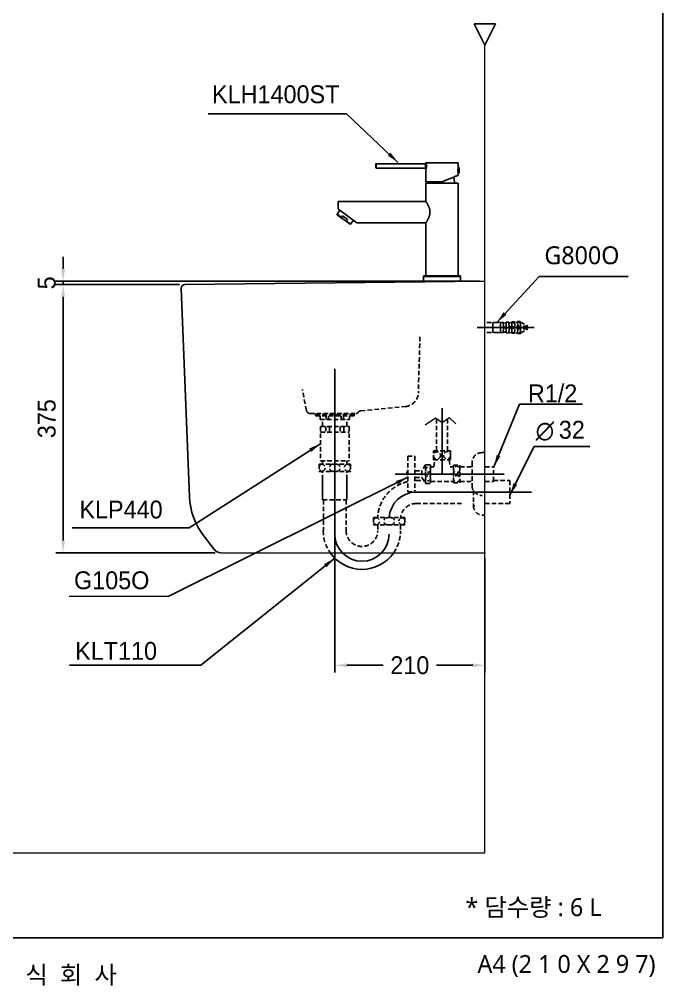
# Model space of a CAD drawing. Header units: millimetres. Extents: x 0 to 1800, y -67 to 2530.
# Drawn here: x 900 to 1800, y -67 to 1285 of the extents above; entities that cross this region are included whole.
import ezdxf
from ezdxf.enums import TextEntityAlignment as Align
from ezdxf.lldxf.tags import DXFTag

# ---------------------------------------------------------------- set-up
doc = ezdxf.new("R2010")
doc.units = ezdxf.units.MM
doc.linetypes.add('DASHED2', pattern=[9.525, 6.35, -3.175])
doc.layers.get('Defpoints').update_dxf_attribs({"color": 1})
for name, color, linetype in [('61', 7, 'Continuous'), ('TEXT', 7, 'Continuous'), ('내부선 및 부속', 4, 'Continuous'), ('도각라인', 7, 'Continuous'), ('외형선', 3, 'Continuous'), ('점선', 6, 'DASHED2'), ('중심선', 1, 'DASHED'), ('치수선', 7, 'Continuous')]:
    doc.layers.add(name, color=color, linetype=linetype)
doc.styles.add('140911', font='HBATANG.TTF')
doc.styles.add('____', font='')
doc.styles.add('맑은고딕_치수', font='malgun.ttf', dxfattribs={"height": 25})
doc.styles.add('맑은고딕_통일', font='malgun.ttf', dxfattribs={"height": 25})
doc.styles.add('타이틀', font='H2GTRM.TTF', dxfattribs={"height": 25})
doc.styles.get('____').set_extended_font_data('굴림')
tags = doc.linetypes.add('DASHED', pattern=[25.72, 12.86, -12.86]).pattern_tags.tags
tags[6:7] = [DXFTag(74, 4), DXFTag(75, 0), DXFTag(340, '0'), DXFTag(46, 0.0), DXFTag(50, 0.0), DXFTag(44, 0.0), DXFTag(45, 0.0)]
tags[4:5] = [DXFTag(74, 4), DXFTag(75, 0), DXFTag(340, '0'), DXFTag(46, 0.0), DXFTag(50, 0.0), DXFTag(44, 0.0), DXFTag(45, 0.0)]
doc.dimstyles.new('MSADIM', dxfattribs={"dimtxt": 33, "dimasz": 17, "dimexe": 10, "dimexo": 7.5, "dimgap": 10, "dimtad": 0, "dimtih": 1, "dimtoh": 1, "dimdec": 0, "dimzin": 1, "dimdsep": 46, "dimtxsty": '____', "dimcen": 11.25, "dimadec": 0, "dimazin": 0, "dimtfac": 1, "dimtdec": 0, "dimtix": 1, "dimtmove": 0, "dimatfit": 3, "dimfxl": 0, "dimtolj": 1, "dimtzin": 1, "dimarcsym": 0})

# ---------------------------------------------------------------- blocks, each defined once
blk = doc.blocks.new('*D1')
at = {"layer": 'Defpoints', "color": 0}
for p in [(961.2, 913.9), (1131.5, 913.9), (1181.3, 538.9)]:
    blk.add_point(p, dxfattribs=at)
at = {"layer": '치수선', "color": 0, "lineweight": -2}
for p, q in [((1124, 913.9), (951.2, 913.9)), ((961.2, 555.9), (961.2, 896.9)), ((1173.8, 538.9), (951.2, 538.9))]:
    blk.add_line(p, q, dxfattribs=at)
at = {"layer": '치수선', "color": 0}
for points in [[(958.4, 896.9), (964, 896.9), (961.2, 913.9)], [(958.4, 555.9), (964, 555.9), (961.2, 538.9)]]:
    blk.add_solid(points, dxfattribs=at)
at = {"layer": '치수선', "color": 0, "insert": (938.4, 726.4), "char_height": 25, "attachment_point": 5, "rotation": 90, "style": '____'}
blk.add_mtext('\\A1;375', dxfattribs=at)
blk = doc.blocks.new('*D2')
at = {"layer": 'Defpoints', "color": 0}
for p in [(961.2, 918.9), (1131.5, 913.9), (1551.3, 918.9)]:
    blk.add_point(p, dxfattribs=at)
at = {"layer": '치수선', "color": 0, "lineweight": -2}
for p, q in [((961.2, 935.9), (961.2, 952.9)), ((1543.8, 918.9), (951.2, 918.9)), ((1124, 913.9), (951.2, 913.9)), ((961.2, 913.9), (961.2, 918.9)), ((961.2, 896.9), (961.2, 879.9))]:
    blk.add_line(p, q, dxfattribs=at)
at = {"layer": '치수선', "color": 0}
for points in [[(958.4, 935.9), (964, 935.9), (961.2, 918.9)], [(958.4, 896.9), (964, 896.9), (961.2, 913.9)]]:
    blk.add_solid(points, dxfattribs=at)
at = {"layer": '치수선', "color": 0, "insert": (938.4, 916.4), "char_height": 25, "attachment_point": 5, "rotation": 90, "style": '____'}
blk.add_mtext('\\A1;5', dxfattribs=at)
blk = doc.blocks.new('*D9')
at = {"color": 0, "lineweight": -2}
for p, q in [((1341.3, 605.2), (1341.3, 371.3)), ((1551.3, 531.4), (1551.3, 371.3)), ((1358.3, 381.3), (1409, 381.3)), ((1534.3, 381.3), (1483.5, 381.3))]:
    blk.add_line(p, q, dxfattribs=at)
at = {"color": 0}
for points in [[(1358.3, 384.1), (1358.3, 378.5), (1341.3, 381.3)], [(1534.3, 384.1), (1534.3, 378.5), (1551.3, 381.3)]]:
    blk.add_solid(points, dxfattribs=at)
at = {"layer": 'Defpoints', "color": 0}
for p in [(1341.3, 612.7), (1551.3, 538.9), (1551.3, 381.3)]:
    blk.add_point(p, dxfattribs=at)
at = {"color": 0, "insert": (1446.3, 381.3), "char_height": 25, "attachment_point": 5, "style": '____'}
blk.add_mtext('\\A1;210', dxfattribs=at)

msp = doc.modelspace()

# ---------------------------------------------------------------- linework, layer by layer
at = {"layer": '61', "linetype": 'Continuous', "lineweight": 18}
msp.add_point((1551.3, 538.9), dxfattribs=at)
at = {"layer": '내부선 및 부속', "lineweight": -3}
for p, q in [((1398.6, 1082.6), (1398.6, 1080.1)), ((1399.1, 1083.1), (1399.1, 1080.1)), ((1399.1, 1083.1), (1467.6, 1083.1)), ((1513.9, 1083.9), (1513.9, 1078.2)), ((1398.6, 1080.1), (1398.6, 1077.6)), ((1399.1, 1080.1), (1399.1, 1077.1)), ((1467.6, 1077.1), (1399.1, 1077.1)), ((1468.8, 1057.8), (1468.7, 1075.9)), ((1468.7, 1075.9), (1468.7, 1075.9)), ((1513.8, 1072.1), (1513.6, 1072.1)), ((1513.7, 1075.7), (1513.8, 1075.7)), ((1513.8, 1069.5), (1513.8, 1078.2)), ((1513.8, 1069.6), (1513.8, 1066.8)), ((1514.8, 1069.5), (1513.8, 1069.5)), ((1513.8, 1069.5), (1514.8, 1069.5)), ((1513.9, 1078.2), (1514.8, 1078.2)), ((1514.8, 1069.5), (1514.8, 1078.2)), ((1468.8, 1055.8), (1513.8, 1055.8)), ((1468.8, 1055.8), (1468.8, 1030.3)), ((1508.9, 1056), (1508.9, 1056)), ((1513.8, 1055.8), (1513.8, 926.4)), ((1346, 1020.8), (1346, 1030.3)), ((1346, 1030.3), (1347, 1030.3)), ((1347, 1030.3), (1468.8, 1030.3)), ((1344.5, 1012.5), (1348.6, 1017.9)), ((1372.3, 1000.3), (1346.8, 1019.2)), ((1344.6, 1011.8), (1344.5, 1012.5)), ((1350.6, 1008), (1344.5, 1012.5)), ((1344.6, 1011.8), (1351.6, 1006.6)), ((1352.1, 1010), (1350.6, 1008)), ((1355.8, 1003.5), (1351.6, 1006.6)), ((1358.9, 1004.9), (1352.1, 1010)), ((1355.8, 1003.5), (1362.8, 998.3)), ((1358.9, 1004.9), (1357.4, 1002.9)), ((1363.5, 998.4), (1357.4, 1002.9)), ((1363.5, 998.4), (1367.5, 1003.9)), ((1363.5, 998.4), (1362.8, 998.3)), ((1372.3, 1000.3), (1374, 1000.3)), ((1468.8, 1000.3), (1373.8, 1000.3)), ((1468.8, 926.4), (1468.8, 1000.4)), ((1465.3, 925.3), (1465.3, 917.8)), ((1517.3, 925.3), (1465.3, 925.3)), ((1516.3, 926.3), (1466.3, 926.3)), ((1517.3, 925.3), (1517.3, 918.5))]:
    msp.add_line(p, q, dxfattribs=at)
at = {"layer": '내부선 및 부속'}
msp.add_line((1513.2, 1084.5), (1469.2, 1084.5), dxfattribs=at)
at = {"layer": '내부선 및 부속', "lineweight": -3}
for centre, radius, start, end in [((1399.1, 1082.6), 0.5, 90, 180), ((1399.1, 1077.6), 0.5, 180, 270), ((1502, 1055.7), 28.4, 175.7529, 179.7977), ((1466.3, 925.3), 1, 90, 180), ((1468.5, 927.3), 1, 270, 284.4784)]:
    msp.add_arc(centre, radius, start, end, dxfattribs=at)
at = {"layer": '내부선 및 부속'}
for centre, radius, start, end in [((1467.4, 1075.9), 1.23, 0.8114, 81.1264), ((1379.3, 569.7), 54.1, 214.7873, 325.2127)]:
    msp.add_arc(centre, radius, start, end, dxfattribs=at)
at = {"layer": '내부선 및 부속', "lineweight": -3, "extrusion": (0, 0, -1)}
for centre, radius, start, end in [((-1480.5, 1055.7), 28.4, 162.2974, 179.4652), ((-1514, 927.3), 1, 270, 284.4788), ((-1516.3, 925.3), 1, 90, 180)]:
    msp.add_arc(centre, radius, start, end, dxfattribs=at)
for major_axis, start_param, end_param in [((-19.2, 0), 2.912682, 3.141593), ((19.2, 0), 0, 0.228911)]:
    msp.add_ellipse((1496.1, 1073.8), major_axis=major_axis, ratio=0.999887, start_param=start_param, end_param=end_param, dxfattribs=at)
at = {"layer": '내부선 및 부속', "lineweight": -3}
for points, weights in [([(1468.6, 1083.9), (1468.4, 1083.4), (1468, 1083.1), (1467.5, 1083.1)], [0.955156664612, 0.862454570136, 0.877403186498, 1.0000025137]), ([(1468.6, 1084), (1468.6, 1084), (1468.6, 1083.9), (1468.6, 1083.9)], [1.00001310391, 0.982984306088, 0.968032165351, 0.9551566817])]:
    msp.add_rational_spline(points, weights, degree=3, dxfattribs=at)
for points, knots in [([(1467.6, 1083.1), (1467.6, 1083.1), (1467.6, 1083.1), (1467.6, 1083.1), (1467.6, 1083.1), (1467.6, 1083.1), (1467.6, 1083.1), (1467.6, 1083.1), (1467.6, 1083.1), (1467.7, 1083.1), (1467.7, 1083.1), (1467.7, 1083.1), (1467.7, 1083.1), (1467.7, 1083.1), (1467.7, 1083.1), (1467.7, 1083.1), (1467.7, 1083.1), (1467.7, 1083.1), (1467.7, 1083.1), (1467.7, 1083.1), (1467.7, 1083.1), (1467.7, 1083.1), (1467.7, 1083.1), (1467.7, 1083.1), (1467.7, 1083), (1467.7, 1083), (1467.7, 1083), (1467.8, 1083), (1467.8, 1083), (1467.8, 1082.9), (1467.8, 1082.9), (1467.8, 1082.9), (1467.8, 1082.9), (1467.8, 1082.9), (1467.8, 1082.8), (1467.8, 1082.8), (1467.8, 1082.8), (1467.8, 1082.8)], [-0.209397, -0.209397, -0.209397, -0.209397, 0, 0, 0, 0.002393, 0.018705, 0.034194, 0.04886, 0.062703, 0.075723, 0.08792, 0.099294, 0.109845, 0.119573, 0.128478, 0.13656, 0.143819, 0.150255, 0.155868, 0.182678, 0.239411, 0.326063, 0.442631, 0.495861, 0.546574, 0.594773, 0.640459, 0.683634, 0.724301, 0.761364, 0.7992, 0.837808, 0.877192, 0.91735, 0.958286, 1, 1, 1, 1]), ([(1467.8, 1082.8), (1467.8, 1082.8), (1467.8, 1082.8), (1467.8, 1082.8), (1467.9, 1082.8), (1467.9, 1082.7), (1467.9, 1082.7), (1467.9, 1082.7), (1467.9, 1082.7), (1467.9, 1082.7), (1467.9, 1082.7), (1467.9, 1082.6), (1467.9, 1082.6), (1467.9, 1082.6), (1467.9, 1082.6), (1467.9, 1082.6), (1467.9, 1082.6), (1467.9, 1082.5), (1467.9, 1082.5), (1468, 1082.5), (1468, 1082.5), (1468, 1082.5), (1468, 1082.5), (1468, 1082.4), (1468, 1082.4), (1468, 1082.4), (1468, 1082.4), (1468, 1082.4), (1468, 1082.3), (1468, 1082.3), (1468, 1082.3), (1468, 1082.3), (1468, 1082.3), (1468, 1082.3), (1468.1, 1082.2), (1468.1, 1082.2), (1468.1, 1082.2), (1468.1, 1082.1), (1468.1, 1082.1), (1468.1, 1082), (1468.1, 1081.9), (1468.2, 1081.9), (1468.2, 1081.8), (1468.2, 1081.7), (1468.2, 1081.7), (1468.2, 1081.6), (1468.2, 1081.5), (1468.3, 1081.4), (1468.3, 1081.4), (1468.3, 1081.2), (1468.3, 1081.1), (1468.3, 1081), (1468.4, 1080.8), (1468.4, 1080.7), (1468.4, 1080.5), (1468.4, 1080.4), (1468.4, 1080.3), (1468.4, 1080.1), (1468.4, 1079.9), (1468.4, 1079.7), (1468.4, 1079.4), (1468.4, 1079.1), (1468.3, 1078.8), (1468.3, 1078.6), (1468.2, 1078.4), (1468.2, 1078.2), (1468.1, 1078.1), (1468.1, 1077.9), (1468.1, 1077.8), (1468, 1077.7), (1468, 1077.7), (1468, 1077.6), (1467.9, 1077.5), (1467.9, 1077.5), (1467.9, 1077.5), (1467.9, 1077.4), (1467.9, 1077.4), (1467.9, 1077.4), (1467.8, 1077.4), (1467.8, 1077.3), (1467.8, 1077.3), (1467.8, 1077.3), (1467.8, 1077.3), (1467.8, 1077.3), (1467.8, 1077.3), (1467.8, 1077.3), (1467.8, 1077.3), (1467.8, 1077.3), (1467.8, 1077.3), (1467.8, 1077.3), (1467.8, 1077.3), (1467.8, 1077.3), (1467.8, 1077.3), (1467.8, 1077.3), (1467.8, 1077.3), (1467.8, 1077.3), (1467.8, 1077.3), (1467.8, 1077.3), (1467.8, 1077.3), (1467.8, 1077.2), (1467.8, 1077.2), (1467.8, 1077.2), (1467.8, 1077.2), (1467.8, 1077.2), (1467.8, 1077.2), (1467.8, 1077.2), (1467.7, 1077.2), (1467.7, 1077.2), (1467.7, 1077.2), (1467.7, 1077.2), (1467.7, 1077.2), (1467.7, 1077.2), (1467.7, 1077.2), (1467.7, 1077.2), (1467.7, 1077.2), (1467.7, 1077.2), (1467.7, 1077.2), (1467.7, 1077.2), (1467.7, 1077.2), (1467.7, 1077.2), (1467.7, 1077.2), (1467.7, 1077.2), (1467.7, 1077.2), (1467.7, 1077.2), (1467.7, 1077.2), (1467.7, 1077.2), (1467.7, 1077.2), (1467.7, 1077.2)], [0, 0, 0, 0, 0.003821, 0.007642, 0.011463, 0.015284, 0.019106, 0.022929, 0.026751, 0.030574, 0.034397, 0.038221, 0.042045, 0.045869, 0.049693, 0.053518, 0.057343, 0.061169, 0.064995, 0.068821, 0.072648, 0.076474, 0.080302, 0.084129, 0.087957, 0.091785, 0.095614, 0.099442, 0.103272, 0.107101, 0.110931, 0.114761, 0.118592, 0.122423, 0.126254, 0.130085, 0.133917, 0.14478, 0.155666, 0.166576, 0.177509, 0.188466, 0.199448, 0.210455, 0.221487, 0.232545, 0.243629, 0.254739, 0.265875, 0.28557, 0.304959, 0.324047, 0.342838, 0.361336, 0.379548, 0.397476, 0.415127, 0.432506, 0.464115, 0.495808, 0.527618, 0.56918, 0.612842, 0.65866, 0.680764, 0.704971, 0.731284, 0.759706, 0.790239, 0.806154, 0.821057, 0.834946, 0.847821, 0.859684, 0.870532, 0.880368, 0.889189, 0.896998, 0.903792, 0.909574, 0.914341, 0.918095, 0.920836, 0.922563, 0.923277, 0.925206, 0.92713, 0.929049, 0.930964, 0.932873, 0.934777, 0.936676, 0.938571, 0.94046, 0.942344, 0.944224, 0.946098, 0.947968, 0.949832, 0.951692, 0.953546, 0.955396, 0.95724, 0.95908, 0.960914, 0.962744, 0.964569, 0.966388, 0.968203, 0.970013, 0.971818, 0.973618, 0.975412, 0.977202, 0.978987, 0.980767, 0.982542, 0.984312, 0.986077, 0.987838, 0.989593, 0.991343, 0.993088, 0.994829, 0.996564, 0.998294, 1, 1, 1, 1]), ([(1469.2, 1084.5), (1469.1, 1084.5), (1469.1, 1084.5), (1469.1, 1084.5), (1469.1, 1084.5), (1469, 1084.4), (1468.8, 1084.3), (1468.7, 1084.2), (1468.6, 1084.1), (1468.6, 1084)], [-0.074984, -0.074984, -0.074984, -0.074984, 0, 0, 0, 0.191666, 0.54292, 0.894174, 1, 1, 1, 1]), ([(1469, 1083.9), (1469, 1083.9), (1469, 1083.9), (1469, 1083.9), (1469, 1083.9), (1469, 1083.9), (1469, 1083.9), (1469, 1083.9), (1469, 1083.9), (1469, 1083.9), (1469, 1083.9), (1468.9, 1083.9), (1468.9, 1083.9), (1468.9, 1084), (1468.9, 1084), (1468.9, 1084), (1468.9, 1084), (1468.9, 1084), (1468.9, 1084), (1468.9, 1084), (1468.9, 1084), (1468.9, 1084), (1468.9, 1084), (1468.9, 1084), (1468.9, 1084), (1468.9, 1084), (1468.9, 1084), (1468.9, 1084), (1468.8, 1084), (1468.8, 1084), (1468.8, 1084), (1468.8, 1084), (1468.8, 1084), (1468.8, 1084), (1468.8, 1084), (1468.8, 1084), (1468.8, 1084), (1468.8, 1084), (1468.8, 1084), (1468.8, 1084), (1468.8, 1084), (1468.8, 1084), (1468.8, 1084)], [0, 0, 0, 0, 0.023127, 0.046347, 0.06966, 0.093066, 0.116565, 0.140157, 0.163843, 0.187622, 0.211494, 0.235461, 0.259521, 0.283676, 0.307926, 0.332271, 0.356712, 0.381248, 0.405881, 0.43061, 0.455436, 0.48036, 0.505382, 0.530502, 0.555721, 0.58104, 0.606458, 0.631976, 0.657595, 0.683315, 0.709137, 0.73506, 0.761086, 0.787215, 0.813448, 0.839784, 0.866224, 0.892769, 0.919418, 0.946173, 0.973033, 1, 1, 1, 1]), ([(1468.8, 1075.9), (1468.8, 1075.9), (1468.8, 1075.9), (1468.8, 1075.9), (1468.8, 1075.9), (1468.8, 1075.9), (1468.8, 1075.9), (1468.8, 1075.9), (1468.8, 1075.9), (1468.8, 1076), (1468.8, 1076), (1468.8, 1076), (1468.8, 1076), (1468.8, 1076), (1468.8, 1076), (1468.8, 1076), (1468.9, 1076), (1468.9, 1076), (1468.9, 1076), (1468.9, 1076), (1468.9, 1076), (1468.9, 1076), (1468.9, 1076), (1468.9, 1076), (1468.9, 1076), (1468.9, 1076), (1468.9, 1076), (1468.9, 1076), (1468.9, 1076), (1468.9, 1076), (1468.9, 1076), (1468.9, 1076), (1468.9, 1076), (1468.9, 1076), (1468.9, 1076), (1468.9, 1076.1), (1468.9, 1076.1), (1468.9, 1076.1), (1468.9, 1076.1), (1468.9, 1076.1), (1468.9, 1076.1), (1469, 1076.1), (1469, 1076.1), (1469, 1076.1), (1469, 1076.1), (1469, 1076.1), (1469, 1076.1), (1469, 1076.2), (1469, 1076.2), (1469, 1076.2), (1469, 1076.2), (1469, 1076.3), (1469.1, 1076.5), (1469.2, 1076.6), (1469.2, 1076.8), (1469.3, 1077.1), (1469.3, 1077.3), (1469.4, 1077.6), (1469.4, 1077.9), (1469.5, 1078.3), (1469.5, 1078.7), (1469.5, 1079.2), (1469.6, 1079.6), (1469.6, 1080.1), (1469.5, 1080.5), (1469.5, 1080.9), (1469.5, 1081.3), (1469.5, 1081.6), (1469.4, 1081.9), (1469.4, 1082.2), (1469.3, 1082.5), (1469.3, 1082.8), (1469.3, 1083), (1469.2, 1083.1), (1469.2, 1083.1), (1469.2, 1083.2), (1469.2, 1083.2), (1469.2, 1083.3), (1469.2, 1083.3), (1469.2, 1083.4), (1469.2, 1083.4), (1469.1, 1083.4), (1469.1, 1083.5), (1469.1, 1083.5), (1469.1, 1083.6), (1469.1, 1083.6), (1469.1, 1083.6), (1469.1, 1083.7), (1469.1, 1083.7), (1469.1, 1083.7), (1469, 1083.8), (1469, 1083.8), (1469, 1083.8), (1469, 1083.9), (1469, 1083.9)], [-0.000001, -0.000001, -0.000001, -0.000001, 0, 0, 0, 0.002658, 0.005314, 0.007968, 0.010619, 0.013269, 0.015916, 0.018562, 0.021206, 0.023848, 0.02649, 0.029129, 0.031768, 0.034406, 0.037042, 0.039678, 0.042314, 0.044949, 0.047583, 0.050218, 0.052852, 0.055486, 0.058121, 0.060756, 0.063391, 0.066027, 0.068664, 0.071301, 0.073939, 0.076579, 0.07922, 0.081862, 0.084506, 0.087151, 0.089798, 0.092447, 0.095098, 0.097751, 0.100407, 0.103065, 0.105725, 0.108388, 0.111054, 0.113723, 0.116395, 0.11907, 0.121749, 0.152939, 0.184005, 0.215157, 0.246605, 0.278292, 0.3098, 0.341343, 0.373138, 0.415702, 0.457931, 0.500353, 0.543038, 0.585266, 0.627561, 0.659344, 0.690857, 0.72231, 0.753911, 0.785189, 0.816248, 0.847291, 0.87852, 0.884373, 0.89021, 0.896033, 0.901844, 0.907642, 0.913431, 0.919211, 0.924983, 0.93075, 0.936512, 0.942271, 0.948028, 0.953785, 0.959543, 0.965303, 0.971068, 0.976838, 0.982614, 0.988399, 0.994194, 1, 1, 1, 1]), ([(1513.2, 1084.5), (1513.3, 1084.5), (1513.4, 1084.5), (1513.6, 1084.4), (1513.7, 1084.3), (1513.8, 1084.2), (1513.8, 1084.1), (1513.8, 1084), (1513.8, 1083.9)], [0, 0, 0, 0, 0.239274, 0.368404, 0.500176, 0.631917, 0.760967, 1, 1, 1, 1]), ([(1467.7, 1077.2), (1467.7, 1077.2), (1467.7, 1077.2), (1467.7, 1077.2), (1467.7, 1077.2), (1467.7, 1077.2), (1467.7, 1077.2), (1467.7, 1077.2), (1467.7, 1077.2), (1467.7, 1077.2), (1467.7, 1077.2), (1467.7, 1077.2), (1467.7, 1077.2), (1467.7, 1077.2), (1467.7, 1077.2), (1467.7, 1077.2), (1467.7, 1077.2), (1467.7, 1077.2), (1467.7, 1077.1), (1467.7, 1077.1), (1467.7, 1077.1), (1467.7, 1077.1), (1467.6, 1077.1), (1467.6, 1077.1), (1467.6, 1077.1), (1467.6, 1077.1), (1467.6, 1077.1), (1467.6, 1077.1), (1467.6, 1077.1), (1467.6, 1077.1), (1467.6, 1077.1), (1467.6, 1077.1), (1467.6, 1077.1), (1467.6, 1077.1), (1467.6, 1077.1), (1467.6, 1077.1), (1467.6, 1077.1), (1467.6, 1077.1), (1467.6, 1077.1), (1467.6, 1077.1)], [0, 0, 0, 0, 0.000343, 0.029579, 0.058732, 0.087799, 0.116783, 0.145683, 0.174499, 0.203231, 0.231879, 0.260443, 0.288923, 0.317319, 0.345631, 0.373859, 0.402003, 0.430064, 0.45804, 0.485933, 0.513742, 0.541467, 0.569109, 0.596666, 0.624141, 0.651531, 0.678838, 0.706061, 0.7332, 0.760256, 0.787228, 0.814117, 0.840922, 0.867644, 0.894282, 0.920836, 0.947308, 0.973696, 1, 1, 1, 1]), ([(1513.8, 1076.8), (1513.8, 1076.8), (1513.8, 1076.7), (1513.8, 1076.6), (1513.8, 1076.6), (1513.7, 1076.5), (1513.7, 1076.5), (1513.7, 1076.5), (1513.7, 1076.4), (1513.7, 1076.2), (1513.7, 1076), (1513.7, 1075.8), (1513.7, 1075.7), (1513.6, 1075.6), (1513.6, 1075.5), (1513.6, 1075.5), (1513.6, 1075.3), (1513.6, 1075.1), (1513.6, 1074.9), (1513.6, 1074.8), (1513.6, 1074.7), (1513.6, 1074.6), (1513.6, 1074.6), (1513.6, 1074.6), (1513.6, 1074.4), (1513.6, 1074.2), (1513.6, 1074), (1513.6, 1073.7), (1513.6, 1073.6), (1513.6, 1073.5), (1513.6, 1073.5), (1513.6, 1073.4), (1513.6, 1073.3), (1513.6, 1073.2), (1513.6, 1073.1), (1513.6, 1072.9), (1513.6, 1072.6), (1513.6, 1072.5), (1513.6, 1072.4), (1513.6, 1072.3), (1513.6, 1072.3), (1513.6, 1072.1), (1513.6, 1072), (1513.6, 1071.8), (1513.6, 1071.6), (1513.7, 1071.6), (1513.7, 1071.5), (1513.7, 1071.5), (1513.7, 1071.5), (1513.7, 1071.4), (1513.7, 1071.3), (1513.7, 1071.1), (1513.7, 1071), (1513.7, 1070.9), (1513.7, 1070.8), (1513.7, 1070.8), (1513.7, 1070.8), (1513.7, 1070.8), (1513.7, 1070.7), (1513.7, 1070.7), (1513.8, 1070.7), (1513.8, 1070.6), (1513.8, 1070.5), (1513.8, 1070.5), (1513.8, 1070.5), (1513.8, 1070.5), (1513.8, 1070.5), (1513.8, 1070.4), (1513.8, 1070.4), (1513.8, 1070.4)], [0, 0, 0, 0, 0.034606, 0.034606, 0.053171, 0.062454, 0.062454, 0.071736, 0.071736, 0.108867, 0.145997, 0.183128, 0.183128, 0.201693, 0.201693, 0.220258, 0.220258, 0.257389, 0.29452, 0.29452, 0.313085, 0.313085, 0.322367, 0.322367, 0.33165, 0.368781, 0.405911, 0.405911, 0.443042, 0.443042, 0.452324, 0.452324, 0.461607, 0.480172, 0.480172, 0.517303, 0.554433, 0.554433, 0.572999, 0.572999, 0.591564, 0.591564, 0.628695, 0.665825, 0.665825, 0.68439, 0.693673, 0.693673, 0.702956, 0.702956, 0.740086, 0.740086, 0.777217, 0.814347, 0.814347, 0.82363, 0.82363, 0.832913, 0.832913, 0.851478, 0.851478, 0.888608, 0.925739, 0.925739, 0.944304, 0.944304, 0.96287, 0.96287, 1, 1, 1, 1]), ([(1515.2, 1073.9), (1515.2, 1073.9), (1515.2, 1074), (1515.2, 1074), (1515.2, 1074.1), (1515.2, 1074.1), (1515.2, 1074.1), (1515.2, 1074.1), (1515.2, 1074.1), (1515.2, 1074.2), (1515.2, 1074.2), (1515.2, 1074.3), (1515.2, 1074.3), (1515.2, 1074.3), (1515.2, 1074.3), (1515.2, 1074.4), (1515.2, 1074.4), (1515.2, 1074.4), (1515.2, 1074.5), (1515.2, 1074.5), (1515.2, 1074.5), (1515.1, 1074.5), (1515.1, 1074.5), (1515.1, 1074.6), (1515.1, 1074.6), (1515.1, 1074.6), (1515.1, 1074.6), (1515.1, 1074.6), (1515.1, 1074.6), (1515.1, 1074.6), (1515.1, 1074.6), (1515.1, 1074.6), (1515.1, 1074.6), (1515.1, 1074.6), (1515.1, 1074.6), (1515.1, 1074.6), (1515.1, 1074.6), (1515.1, 1074.6), (1515.1, 1074.6), (1515.1, 1074.6), (1515.1, 1074.6), (1515.1, 1074.6), (1515.1, 1074.6), (1515.1, 1074.5), (1515, 1074.5), (1515, 1074.5), (1515, 1074.5), (1515, 1074.4), (1515, 1074.4), (1515, 1074.3), (1515, 1074.3), (1515, 1074.3), (1515, 1074.2), (1515, 1074.2), (1515, 1074.1), (1515, 1074.1), (1515, 1074), (1515, 1074), (1515, 1073.9), (1515, 1073.9), (1515, 1073.9)], [0, 0, 0, 0, 0.0625, 0.0625, 0.09375, 0.09375, 0.109375, 0.109375, 0.125, 0.125, 0.1875, 0.1875, 0.203125, 0.203125, 0.21875, 0.21875, 0.25, 0.25, 0.3125, 0.3125, 0.328125, 0.328125, 0.34375, 0.375, 0.40625, 0.40625, 0.421875, 0.421875, 0.4375, 0.4375, 0.5, 0.5, 0.53125, 0.53125, 0.546875, 0.546875, 0.5625, 0.5625, 0.625, 0.625, 0.640625, 0.640625, 0.65625, 0.65625, 0.6875, 0.6875, 0.75, 0.75, 0.78125, 0.78125, 0.8125, 0.84375, 0.84375, 0.875, 0.875, 0.9375, 0.9375, 0.96875, 0.96875, 1, 1, 1, 1]), ([(1515, 1073.9), (1515, 1073.8), (1515, 1073.8), (1515, 1073.7), (1515, 1073.7), (1515, 1073.7), (1515, 1073.6), (1515, 1073.6), (1515, 1073.6), (1515, 1073.6), (1515, 1073.5), (1515, 1073.5), (1515, 1073.4), (1515, 1073.4), (1515, 1073.4), (1515, 1073.4), (1515, 1073.4), (1515, 1073.3), (1515, 1073.3), (1515, 1073.3), (1515, 1073.2), (1515.1, 1073.2), (1515.1, 1073.2), (1515.1, 1073.2), (1515.1, 1073.2), (1515.1, 1073.2), (1515.1, 1073.2), (1515.1, 1073.2), (1515.1, 1073.1), (1515.1, 1073.1), (1515.1, 1073.1), (1515.1, 1073.1), (1515.1, 1073.1), (1515.1, 1073.1), (1515.1, 1073.1), (1515.1, 1073.1), (1515.1, 1073.1), (1515.1, 1073.1), (1515.1, 1073.2), (1515.1, 1073.2), (1515.1, 1073.2), (1515.1, 1073.2), (1515.1, 1073.2), (1515.1, 1073.2), (1515.2, 1073.2), (1515.2, 1073.3), (1515.2, 1073.3), (1515.2, 1073.4), (1515.2, 1073.4), (1515.2, 1073.4), (1515.2, 1073.4), (1515.2, 1073.5), (1515.2, 1073.5), (1515.2, 1073.6), (1515.2, 1073.6), (1515.2, 1073.7), (1515.2, 1073.7), (1515.2, 1073.8), (1515.2, 1073.8), (1515.2, 1073.8), (1515.2, 1073.9)], [0, 0, 0, 0, 0.0625, 0.0625, 0.09375, 0.09375, 0.109375, 0.109375, 0.125, 0.125, 0.1875, 0.1875, 0.203125, 0.203125, 0.21875, 0.21875, 0.25, 0.25, 0.3125, 0.3125, 0.328125, 0.328125, 0.34375, 0.375, 0.40625, 0.40625, 0.421875, 0.421875, 0.4375, 0.4375, 0.5, 0.5, 0.53125, 0.53125, 0.546875, 0.546875, 0.5625, 0.5625, 0.625, 0.625, 0.640625, 0.640625, 0.65625, 0.65625, 0.6875, 0.6875, 0.75, 0.75, 0.78125, 0.78125, 0.8125, 0.84375, 0.84375, 0.875, 0.875, 0.9375, 0.9375, 0.96875, 0.96875, 1, 1, 1, 1]), ([(1468.8, 1057.8), (1468.9, 1057.8), (1469.4, 1057.8), (1470.2, 1057.8), (1471.2, 1057.8), (1474.1, 1057.8), (1480.6, 1057.8), (1486, 1057.8), (1488.7, 1057.8)], [-0.289728, -0.289728, -0.289728, -0.289728, 0, 0, 0, 0.333333, 0.666667, 1, 1, 1, 1]), ([(1488.7, 1057.8), (1488.7, 1057.8), (1488.7, 1057.8), (1488.8, 1057.8), (1488.8, 1057.8), (1488.8, 1057.8)], [0, 0, 0, 0, 0.925252, 0.925252, 1, 1, 1, 1]), ([(1493.8, 1058.9), (1496.5, 1059.9), (1501.6, 1062), (1508.2, 1064.6), (1512.7, 1066.4), (1513.8, 1066.8), (1513.8, 1066.8)], [0, 0, 0, 0, 0.250034, 0.500067, 0.750101, 1, 1, 1, 1]), ([(1468.8, 1030.3), (1468.8, 1030.3), (1468.8, 1030.3), (1468.8, 1030.3), (1468.8, 1030.3), (1468.8, 1030.3), (1468.8, 1030.3), (1468.8, 1030.3), (1468.8, 1030.3), (1468.8, 1030.2), (1468.9, 1030.1), (1469, 1029.9), (1469.1, 1029.8), (1469.2, 1029.6), (1469.2, 1029.6), (1469.2, 1029.6), (1469.3, 1029.5), (1469.4, 1029.4), (1469.5, 1029.3), (1469.7, 1029), (1469.8, 1028.7), (1470, 1028.4), (1470.1, 1028.3), (1470.2, 1028.1), (1470.2, 1028), (1470.3, 1027.9), (1470.3, 1027.8), (1470.6, 1027.5), (1470.7, 1027.2), (1471.1, 1026.6), (1471.2, 1026.3), (1471.6, 1025.6), (1471.8, 1025.2), (1472, 1024.8), (1472, 1024.8), (1472.1, 1024.7), (1472.1, 1024.5), (1472.3, 1024.2), (1472.4, 1023.9), (1472.7, 1023.3), (1472.9, 1022.9), (1473.2, 1022.1), (1473.3, 1021.6), (1473.6, 1021), (1473.6, 1020.8), (1473.7, 1020.4), (1473.8, 1020.3), (1473.8, 1020.1), (1473.8, 1020.1), (1473.9, 1019.9), (1473.9, 1019.9), (1474, 1019.3), (1474.1, 1018.9), (1474.3, 1017.9), (1474.4, 1017.4), (1474.4, 1016.8), (1474.4, 1016.6), (1474.5, 1016.4), (1474.5, 1016.2), (1474.5, 1016.2), (1474.5, 1015.9), (1474.5, 1015.6), (1474.5, 1015.3)], [0, 0, 0, 0, 0.005985, 0.005985, 0.013812, 0.013812, 0.029465, 0.029465, 0.060773, 0.060773, 0.123388, 0.123388, 0.186003, 0.186003, 0.19383, 0.19383, 0.201657, 0.217311, 0.248618, 0.248618, 0.311234, 0.311234, 0.342541, 0.342541, 0.358195, 0.358195, 0.373849, 0.373849, 0.436464, 0.436464, 0.499079, 0.499079, 0.561694, 0.561694, 0.569521, 0.569521, 0.577348, 0.593002, 0.624309, 0.624309, 0.686924, 0.686924, 0.749539, 0.749539, 0.780847, 0.780847, 0.796501, 0.796501, 0.804328, 0.804328, 0.812155, 0.812155, 0.87477, 0.87477, 0.937385, 0.937385, 0.953039, 0.960866, 0.960866, 0.968692, 0.968692, 1, 1, 1, 1]), ([(1346, 1020.8), (1346, 1020.8), (1346, 1020.6), (1346, 1020.5), (1346.1, 1020.3), (1346.1, 1020.2), (1346.1, 1020.1), (1346.1, 1020.1), (1346.2, 1020), (1346.2, 1020), (1346.2, 1019.9), (1346.3, 1019.8), (1346.3, 1019.7), (1346.4, 1019.6), (1346.5, 1019.6), (1346.5, 1019.5), (1346.5, 1019.5), (1346.5, 1019.5), (1346.6, 1019.4), (1346.7, 1019.3), (1346.7, 1019.3), (1346.8, 1019.2)], [0, 0, 0, 0, 0.125, 0.25, 0.25, 0.375, 0.375, 0.4375, 0.4375, 0.5, 0.5, 0.625, 0.625, 0.75, 0.75, 0.78125, 0.78125, 0.8125, 0.875, 0.875, 1, 1, 1, 1]), ([(1474.5, 1015.3), (1474.5, 1014.8), (1474.5, 1014.3), (1474.4, 1013.3), (1474.3, 1012.8), (1474.2, 1012.1), (1474.1, 1011.8), (1474, 1011.5), (1474, 1011.3), (1474, 1011.1), (1473.9, 1011), (1473.9, 1010.9), (1473.8, 1010.4), (1473.6, 1010), (1473.4, 1009.1), (1473.2, 1008.6), (1472.9, 1008), (1472.9, 1007.8), (1472.7, 1007.5), (1472.7, 1007.4), (1472.6, 1007.2), (1472.6, 1007.1), (1472.3, 1006.6), (1472.2, 1006.2), (1471.8, 1005.5), (1471.6, 1005.1), (1471.3, 1004.4), (1471.1, 1004.1), (1470.9, 1003.8), (1470.9, 1003.7), (1470.8, 1003.7), (1470.7, 1003.5), (1470.6, 1003.3), (1470.5, 1003.1), (1470.2, 1002.7), (1470.1, 1002.4), (1469.8, 1002), (1469.7, 1001.7), (1469.5, 1001.5), (1469.4, 1001.4), (1469.3, 1001.2), (1469.3, 1001.2), (1469.3, 1001.1), (1469.3, 1001.1), (1469.2, 1001.1), (1469.2, 1001), (1469.1, 1000.9), (1469, 1000.8), (1468.9, 1000.6), (1468.8, 1000.5), (1468.8, 1000.4), (1468.8, 1000.3), (1468.8, 1000.3), (1468.8, 1000.3), (1468.8, 1000.3)], [0, 0, 0, 0, 0.062402, 0.062402, 0.124805, 0.124805, 0.156006, 0.156006, 0.171607, 0.179407, 0.179407, 0.187207, 0.187207, 0.24961, 0.24961, 0.312012, 0.312012, 0.343214, 0.343214, 0.358814, 0.358814, 0.374415, 0.374415, 0.436817, 0.436817, 0.49922, 0.49922, 0.561622, 0.561622, 0.569423, 0.569423, 0.577223, 0.592824, 0.624025, 0.624025, 0.686427, 0.686427, 0.74883, 0.74883, 0.780031, 0.780031, 0.795632, 0.795632, 0.803432, 0.803432, 0.811232, 0.811232, 0.873635, 0.873635, 0.936037, 0.936037, 0.99844, 0.99844, 1, 1, 1, 1])]:
    msp.add_open_spline(points, degree=3, knots=knots, dxfattribs=at)
for points, degree in [([(1468.7, 1084), (1468.7, 1084), (1468.6, 1084), (1468.6, 1084)], 3), ([(1468.8, 1084), (1468.7, 1084), (1468.7, 1084), (1468.7, 1084)], 3), ([(1468.7, 1084), (1468.7, 1084), (1468.7, 1084), (1468.7, 1084)], 3), ([(1469.3, 1084.5), (1469.3, 1084.5), (1469.3, 1084.5), (1469.3, 1084.5)], 3), ([(1513.9, 1083.9), (1513.9, 1083.9), (1513.9, 1083.9), (1513.9, 1084)], 3), ([(1468.7, 1075.9), (1468.7, 1075.9), (1468.7, 1075.9), (1468.8, 1075.9)], 3), ([(1491.3, 1057.8), (1490.4, 1057.8), (1489.6, 1057.8), (1488.8, 1057.8)], 3), ([(1493.8, 1058.9), (1493, 1058.5), (1492.1, 1058.2), (1491.3, 1057.8)], 3), ([(1493.8, 1058.9), (1493.8, 1058.9), (1493.8, 1058.9), (1493.8, 1058.9)], 3), ([(1508.9, 1056), (1508.7, 1055.9)], 1), ([(1351.6, 1006.6), (1351.5, 1006.7), (1351.3, 1007), (1350.9, 1007.5), (1350.7, 1007.8), (1350.6, 1008)], 3), ([(1357.4, 1002.9), (1357.3, 1002.9), (1356.9, 1003.1), (1356.3, 1003.3), (1356, 1003.4), (1355.8, 1003.5)], 3)]:
    msp.add_open_spline(points, degree=degree, dxfattribs=at)
at = {"layer": '도각라인'}
for p in [(1800, 2530), (0, 0)]:
    msp.add_line(p, (1800, 0), dxfattribs=at)
at = {"layer": '외형선', "linetype": 'Continuous'}
for p, q in [((1566.3, 1278.8), (1536.3, 1278.8)), ((1536.3, 1278.8), (1551.3, 1248.8)), ((1551.3, 1248.8), (1566.3, 1278.8))]:
    msp.add_line(p, q, dxfattribs=at)
at = {"layer": '외형선', "linetype": 'Continuous', "lineweight": 18}
for p, q in [((1551.3, 118.9), (1551.3, 1248.8)), ((1131.4, 913.9), (1131.5, 913.9)), ((1181.2, 538.9), (1551.3, 538.9)), ((1181.3, 538.9), (1181.3, 538.9)), ((68.8, 118.9), (1551.3, 118.9))]:
    msp.add_line(p, q, dxfattribs=at)
at = {"layer": '외형선'}
for p, q in [((1126.5, 908.7), (1138.1, 617)), ((1131.4, 913.9), (1551.3, 918.9)), ((1157.7, 562.9), (1173.2, 542.8))]:
    msp.add_line(p, q, dxfattribs=at)
for centre, radius, start, end in [((1131.5, 908.9), 5, 90, 182.2912), ((1233, 620.8), 95, 182.2912, 217.5686), ((1181.2, 548.9), 10, 217.5686, 270.4354)]:
    msp.add_arc(centre, radius, start, end, dxfattribs=at)
at = {"layer": '점선'}
for p, q in [((1569.9, 860.9), (1551.3, 860.9)), ((1562.3, 860.9), (1562.3, 853.9)), ((1562.3, 846.9), (1562.3, 853.9)), ((1576.9, 861.2), (1569.9, 860.9)), ((1611.2, 856), (1570.1, 853.9)), ((1611.2, 851.7), (1570.1, 853.9)), ((1600.9, 861.5), (1572.9, 860)), ((1572.9, 861), (1573.2, 854)), ((1572.9, 846.7), (1573.2, 853.7)), ((1576.9, 861.2), (1577.2, 854.2)), ((1576.9, 846.5), (1577.2, 853.5)), ((1580.9, 861.4), (1584.9, 861.6)), ((1580.9, 861.4), (1581.2, 854.5)), ((1580.9, 846.3), (1581.2, 853.3)), ((1584.9, 861.6), (1585.2, 854.7)), ((1584.9, 846.1), (1585.2, 853.1)), ((1588.9, 861.9), (1592.9, 862.1)), ((1588.9, 861.9), (1589.2, 854.9)), ((1588.9, 845.9), (1589.2, 852.9)), ((1592.9, 862.1), (1593.2, 855.1)), ((1592.9, 845.7), (1593.2, 852.7)), ((1596.8, 862.3), (1600.8, 862.5)), ((1596.8, 862.3), (1597.2, 855.3)), ((1596.8, 845.5), (1597.2, 852.4)), ((1604.3, 853.9), (1599.2, 855.4)), ((1604.3, 853.9), (1599.2, 852.3)), ((1600.8, 862.5), (1601.2, 855.5)), ((1600.8, 845.2), (1601.2, 852.2)), ((1600.9, 861.5), (1611.2, 856)), ((1460.4, 841), (1458.2, 762.7)), ((1569.9, 846.9), (1551.3, 846.9)), ((1576.9, 846.5), (1569.9, 846.9)), ((1600.9, 846.2), (1572.9, 847.7)), ((1580.9, 846.3), (1584.9, 846.1)), ((1588.9, 845.9), (1592.9, 845.7)), ((1596.8, 845.5), (1600.8, 845.2)), ((1600.9, 846.2), (1611.2, 851.7)), ((1301.6, 737.8), (1296, 767.2)), ((1306.5, 733.7), (1371.3, 733.7)), ((1314.3, 733.7), (1314.3, 730.4)), ((1314.3, 732.4), (1368.3, 732.4)), ((1314.3, 730.4), (1368.3, 730.4)), ((1320.8, 730.4), (1320.8, 725.4)), ((1329.3, 730.4), (1329.3, 725.4)), ((1332.3, 730.4), (1332.3, 725.4)), ((1350.3, 730.4), (1350.3, 725.4)), ((1353.3, 730.4), (1353.3, 725.4)), ((1361.8, 730.4), (1361.8, 725.4)), ((1368.3, 733.7), (1368.3, 730.4)), ((1377.7, 737.4), (1440.1, 743.4)), ((1320.8, 725.4), (1361.8, 725.4)), ((1324.3, 715.4), (1324.3, 725.4)), ((1358.3, 715.4), (1358.3, 725.4)), ((1483.8, 681.6), (1483.8, 726.2)), ((1498.8, 681.6), (1498.8, 726.3)), ((1321.3, 715.4), (1321.3, 667.4)), ((1321.3, 715.4), (1361.3, 715.4)), ((1321.3, 707.4), (1361.3, 707.4)), ((1328.8, 715.4), (1328.8, 707.4)), ((1333.8, 715.4), (1333.8, 707.4)), ((1348.8, 715.4), (1348.8, 707.4)), ((1353.8, 715.4), (1353.8, 707.4)), ((1361.3, 715.4), (1361.3, 667.4)), ((1479.3, 681.6), (1503.3, 681.6)), ((1479.3, 668.6), (1479.3, 681.6)), ((1503.3, 668.6), (1503.3, 681.6)), ((1547.3, 678.9), (1551.3, 678.9)), ((1319.3, 662.7), (1363.3, 662.7)), ((1319.3, 662.7), (1319.3, 652.7)), ((1321.3, 667.4), (1361.3, 667.4)), ((1324.3, 662.7), (1324.3, 667.4)), ((1358.3, 662.7), (1358.3, 667.4)), ((1363.3, 662.7), (1363.3, 652.7)), ((1443.3, 673.9), (1443.3, 623.9)), ((1443.3, 673.9), (1453.3, 673.9)), ((1453.3, 673.9), (1453.3, 623.9)), ((1479.3, 668.6), (1503.3, 668.6)), ((1479.8, 659.1), (1481.3, 668.6)), ((1501.3, 668.6), (1502.8, 659.1)), ((1533.3, 664.9), (1533.3, 632.9)), ((1319.3, 652.7), (1363.3, 652.7)), ((1324.3, 612.7), (1324.3, 652.7)), ((1358.3, 612.7), (1358.3, 652.7)), ((1453.3, 653.6), (1463.3, 653.6)), ((1468.3, 661.9), (1463.3, 653.6)), ((1463.3, 653.6), (1463.3, 644.1)), ((1468.3, 661.9), (1468.3, 635.9)), ((1468.3, 661.9), (1475.3, 661.9)), ((1475.3, 661.9), (1475.3, 635.9)), ((1475.3, 659.1), (1479.8, 659.1)), ((1502.8, 659.1), (1507.3, 659.1)), ((1507.3, 661.4), (1507.3, 636.4)), ((1507.3, 661.4), (1516.3, 661.4)), ((1516.3, 661.4), (1516.3, 636.4)), ((1516.3, 659.1), (1533.3, 659.1)), ((1551.3, 659.1), (1563.3, 659.1)), ((1563.3, 638.6), (1563.3, 659.1)), ((1324.3, 642.7), (1324.3, 612.7)), ((1358.3, 642.7), (1358.3, 612.7)), ((1453.3, 644.1), (1463.3, 644.1)), ((1455.3, 639.7), (1465.9, 639.7)), ((1463.3, 644.1), (1468.3, 635.9)), ((1468.3, 635.9), (1475.3, 635.9)), ((1475.3, 638.6), (1507.3, 638.6)), ((1507.3, 636.4), (1516.3, 636.4)), ((1516.3, 638.6), (1533.3, 638.6)), ((1551.3, 638.6), (1563.3, 638.6)), ((1563.3, 639.7), (1586.3, 639.7)), ((1586.3, 639.7), (1586.3, 607.7)), ((1443.3, 623.9), (1453.3, 623.9)), ((1535.3, 625.7), (1535.3, 607.9)), ((1324.3, 612.7), (1358.3, 612.7)), ((1325.3, 612.7), (1325.3, 569.7)), ((1357.3, 612.7), (1357.3, 569.7)), ((1455.3, 607.7), (1520.4, 607.7)), ((1535.3, 607.9), (1535.3, 604.4)), ((1551.3, 607.7), (1586.3, 607.7)), ((1395.4, 587.9), (1439.4, 587.9)), ((1395.4, 587.9), (1395.4, 577.9)), ((1401.4, 587.9), (1401.4, 589)), ((1439.4, 587.9), (1439.4, 577.9)), ((1548.3, 591.4), (1551.3, 591.4)), ((1395.4, 577.9), (1439.4, 577.9)), ((1401.4, 577.9), (1401.4, 569.7)), ((1433.4, 577.9), (1433.4, 569.7))]:
    msp.add_line(p, q, dxfattribs=at)
at = {"layer": '점선', "flags": 128}
msp.add_lwpolyline([(1373.9, 735.2, -0.264268), (1371.3, 733.7)], format="xyb", dxfattribs=at)
at = {"layer": '점선'}
for centre, radius in [((1484.3, 675), 5), ((1498.3, 675.3), 5), ((1471.8, 654.9), 3.5), ((1511.8, 655.4), 4.5), ((1471.8, 642.9), 3.5), ((1511.8, 642.4), 4.5)]:
    msp.add_circle(centre, radius, dxfattribs=at)
for centre, radius, start, end in [((1438.2, 763.3), 20, 275.4909, 358.36), ((1306.5, 738.7), 5, 190.8241, 270), ((1378.1, 732.4), 5, 93.6741, 147.2141), ((1547.3, 664.9), 14, 90, 180), ((1324.3, 657.7), 5, 98.6269, 261.3731), ((1322.8, 657.7), 5, 278.6269, 81.3731), ((1338.8, 657.7), 5, 90, 270), ((1343.8, 657.7), 5, 270, 90), ((1359.8, 657.7), 5, 98.6269, 261.3731), ((1358.3, 657.7), 5, 278.6269, 81.3731), ((1449.7, 648.9), 7.84, 144.9654, 215.0346), ((1455.3, 585.7), 54, 102.9038, 176.6714), ((1455.3, 585.7), 54, 90.0006, 92.1852), ((1547.3, 632.9), 14, 180, 270), ((1455.3, 585.7), 22, 90.0009, 174.7841), ((1548.3, 604.4), 13, 180, 270), ((1400.4, 582.9), 5, 98.6269, 261.3731), ((1398.9, 582.9), 5, 278.6269, 81.3731), ((1414.9, 582.9), 5, 90, 270), ((1419.9, 582.9), 5, 270, 90), ((1435.9, 582.9), 5, 98.6269, 261.3731), ((1434.4, 582.9), 5, 278.6269, 81.3731), ((1379.3, 569.7), 54.1, 180, 214.7873), ((1379.3, 569.7), 22.1, 180, 0), ((1379.3, 569.7), 54.1, 325.2127, 0)]:
    msp.add_arc(centre, radius, start, end, dxfattribs=at)
at = {"layer": '점선', "lineweight": 18}
msp.add_point((1536.3, 604), dxfattribs=at)
at = {"layer": '중심선'}
for p, q in [((1540.3, 853.9), (1620, 853.9)), ((1341.3, 795.9), (1341.3, 558.7)), ((1491.3, 741.1), (1491.3, 648.9)), ((1425.9, 648.9), (1578.3, 648.9)), ((1455.3, 623.7), (1616.4, 623.7))]:
    msp.add_line(p, q, dxfattribs=at)
at = {"layer": '중심선', "lineweight": 18}
for p, q in [((1467.7, 718), (1482, 727.4)), ((1482, 727.4), (1491.4, 721)), ((1491.4, 721), (1501.3, 728.2)), ((1501.3, 728.2), (1510.5, 719))]:
    msp.add_line(p, q, dxfattribs=at)
at = {"layer": '중심선'}
for centre, start, end in [((1455.3, 585.7), 89.9996, 176.983), ((1379.3, 564.9), 180, 0)]:
    msp.add_arc(centre, 38, start, end, dxfattribs=at)

# ---------------------------------------------------------------- texts
at = {"layer": 'TEXT', "style": '맑은고딕_통일'}
for s, p in [('* 담수량 : 6 L', (1619.2, 42.9)), ('계  림  주  식  회  사', (900, -51.7))]:
    msp.add_text(s, height=25, dxfattribs=at).set_placement(p, align=Align.MIDDLE_CENTER)
msp.add_text('A4 (2 1 0 X 2 9 7)', height=25, dxfattribs=at).set_placement((1790, -36.5), align=Align.MIDDLE_RIGHT)
at = {"layer": 'TEXT', "char_height": 25, "width": 380.447, "attachment_point": 1, "line_spacing_factor": 0.963855, "style": '타이틀'}
for s, insert in [('\\A1;KLH1400ST', (1169.6, 1192.8)), ('\\A1;KLP440', (984.1, 611.8)), ('\\A1;G105O', (976.5, 512.8)), ('\\A1;KLT110', (978.1, 414))]:
    msp.add_mtext(s, dxfattribs=dict(at, insert=insert))
at = {"layer": '치수선'}
for s, style, p in [('∅', '140911', (1622.3, 697)), ('32', '타이틀', (1654.7, 698.4))]:
    msp.add_text(s, height=25, dxfattribs=dict(at, style=style)).set_placement(p)
at = {"layer": '치수선', "char_height": 25, "width": 380.447, "attachment_point": 1, "line_spacing_factor": 0.963855}
for s, insert, style in [('\\A1;G800O', (1634.5, 967.5), '맑은고딕_치수'), ('\\A1;R1/2', (1611.5, 774.3), '타이틀')]:
    msp.add_mtext(s, dxfattribs=dict(at, insert=insert, style=style))

# ---------------------------------------------------------------- dimensions: what is measured, and where the dimension line sits
dim = msp.add_linear_dim(base=(1551.3, 381.3), p1=(1341.3, 612.7), p2=(1551.3, 538.9), dimstyle='MSADIM', override={"dimtxt": 25, "dimtofl": 0})
dim.commit()
dim.dimension.update_dxf_attribs({"geometry": '*D9', "text_midpoint": (1446.3, 381.3)})
at = {"layer": '치수선'}
for base, p1, p2, picture, middle in [((961.2, 918.9), (1131.5, 913.9), (1551.3, 918.9), '*D2', (938.4, 916.4)), ((961.2, 913.9), (1181.3, 538.9), (1131.5, 913.9), '*D1', (938.4, 726.4))]:
    dim = msp.add_linear_dim(base=base, p1=p1, p2=p2, angle=90, dimstyle='MSADIM', override={"dimtxt": 25, "dimtad": 1, "dimtih": 0, "dimtoh": 0}, dxfattribs=at)
    dim.commit()
    dim.dimension.update_dxf_attribs({"geometry": picture, "text_midpoint": middle})

# ---------------------------------------------------------------- leaders
at = {"layer": '치수선', "linetype": 'Continuous'}
msp.add_leader([(1429.7, 1084.9), (1357.7, 1152.8), (1164.3, 1152.8)], dimstyle='MSADIM', override={"dimtxt": 25}, dxfattribs=at)
at = {"layer": '치수선'}
for points, override in [([(1568, 861), (1627.2, 925.5), (1751.9, 925.5)], {"dimtxt": 30}), ([(1563.9, 658.9), (1599.7, 746.6), (1687.9, 746.6)], {"dimtxt": 25}), ([(1321.3, 691.4), (1137.4, 573.8), (973.8, 573.8)], {"dimtxt": 30}), ([(1586.3, 619.8), (1620.1, 687.4), (1698.3, 687.4)], {"dimtxt": 25}), ([(1443.3, 644.4), (1109.3, 477.9), (969.5, 477.8)], {"dimtxt": 30}), ([(1341.3, 531.3), (1153.8, 381.3), (970.4, 381.3)], {"dimtxt": 30})]:
    msp.add_leader(points, dimstyle='MSADIM', override=override, dxfattribs=at)

doc.saveas('drawing.dxf')
